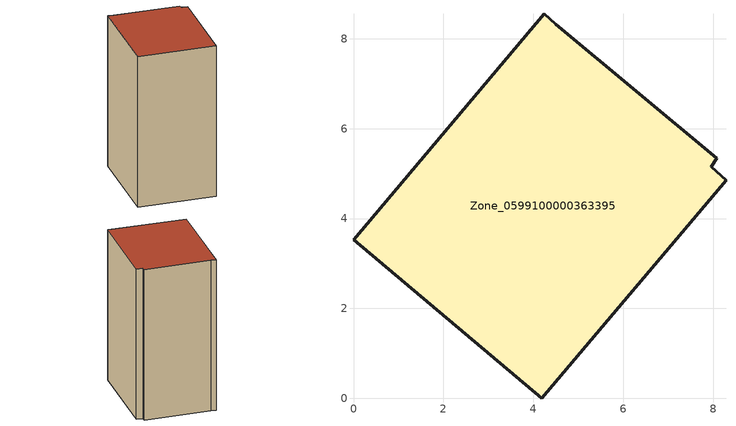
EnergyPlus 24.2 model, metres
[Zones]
Zone_0599100000363395
 floor ground (C_G): 4.19,0 0,3.53 4.25,8.56 4.5,8.32 8.09,5.34 7.96,5.16 8.29,4.85 z0.27
 wall outside (C_F): 0,3.53 4.19,0 8.29,4.85 7.96,5.16 8.09,5.34 4.5,8.32 4.25,8.56 0,3.53 z0.27:11.37
 roof outside (C_R): 8.29,4.85 7.96,5.16 8.09,5.34 4.5,8.32 4.25,8.56 0,3.53 4.19,0 z11.37
[BUILDING]
Pand.0599100000363395: North Axis=0; Terrain=City; Loads Convergence Tolerance Value=0.04; Temperature Convergence Tolerance Value=0.4; Solar Distribution=FullExterior; Maximum Number of Warmup Days=25; Minimum Number of Warmup Days=1
[Site:Location]
Rotterdam.The.Hague.AP_ZH_NLD Design_Conditions: Latitude=51.96; Longitude=4.45; Time Zone=1; Elevation=-4.5
[SITE:GROUNDTEMPERATURE:BUILDINGSURFACE]
18, 18, 18, 18, 18, 18, 18, 18, 18, 18, 18, 18
[MATERIAL] Thermal Absorptance=0.9; Solar Absorptance=0.7; Visible Absorptance=0.7
Name | Roughness | Thickness | Conductivity | Density | Specific Heat
G.TI.1992-2005 | MediumSmooth | 0.15 | 0.06 | 540 | 1210
F.TI.1992-2005 | Rough | 0.3 | 0.12 | 1920 | 840
R.TI.1992-2005 | MediumRough | 0.2 | 0.08 | 1500 | 1000
[CONSTRUCTION]
C_G: G.TI.1992-2005
C_F: F.TI.1992-2005
C_R: R.TI.1992-2005
[ZONE]
Zone_0599100000363395: Type=1; Multiplier=1; Ceiling Height=Autocalculate; Volume=Autocalculate; Floor Area=autocalculate; Part of Total Floor Area=Yes
[ZONEINFILTRATION:DESIGNFLOWRATE]
Infil_Zone_0599100000363395: Zone or ZoneList or Space or SpaceList=Zone_0599100000363395; Schedule=AlwaysOn; Design Flow Rate Calculation Method=Flow/Area; Flow Rate per Floor Area=0.0015; Constant Term Coefficient=1; Temperature Term Coefficient=0; Velocity Term Coefficient=0; Velocity Squared Term Coefficient=0
[HVACTEMPLATE:ZONE:IDEALLOADSAIRSYSTEM]
Zone_0599100000363395: Maximum Heating Supply Air Temperature=50; Minimum Cooling Supply Air Temperature=13; Maximum Heating Supply Air Humidity Ratio=0.0156; Minimum Cooling Supply Air Humidity Ratio=0.0077; Heating Limit=NoLimit; Cooling Limit=NoLimit; Dehumidification Control Type=ConstantSensibleHeatRatio; Cooling Sensible Heat Ratio=0.7; Dehumidification Setpoint=60; Humidification Control Type=None; Humidification Setpoint=30; Outdoor Air Method=None; Outdoor Air Flow Rate per Person=0.00944; Outdoor Air Flow Rate per Zone Floor Area=0; Outdoor Air Flow Rate per Zone=0; Demand Controlled Ventilation Type=None; Outdoor Air Economizer Type=NoEconomizer; Heat Recovery Type=None; Sensible Heat Recovery Effectiveness=0.7; Latent Heat Recovery Effectiveness=0.65
[ZONECONTROL:THERMOSTAT]
ThermostatControl_Zone_0599100000363395: Zone or ZoneList=Zone_0599100000363395; Control Type Schedule=DualSetpointControlType; Control 1=Thermostat_Zone_0599100000363395; Temperature Difference Between Cutout And Setpoint=0
[THERMOSTATSETPOINT:DUALSETPOINT]
Thermostat_Zone_0599100000363395: Heating Setpoint Temperature Schedule=HeatingSetpoint_Zone_0599100000363395; Cooling Setpoint Temperature Schedule=CoolingSetpoint_Zone_0599100000363395
[SCHEDULE:COMPACT]
HeatingSetpoint_Zone_0599100000363395: Through: 12/31, For: AllDays, Until: 24:00, 21
CoolingSetpoint_Zone_0599100000363395: Through: 12/31, For: AllDays, Until: 24:00, 24
DualSetpointControlType: Through: 12/31, For: AllDays, Until: 24:00, 4
AlwaysOn: Through: 12/31, For: AllDays, Until: 24:00, 1
